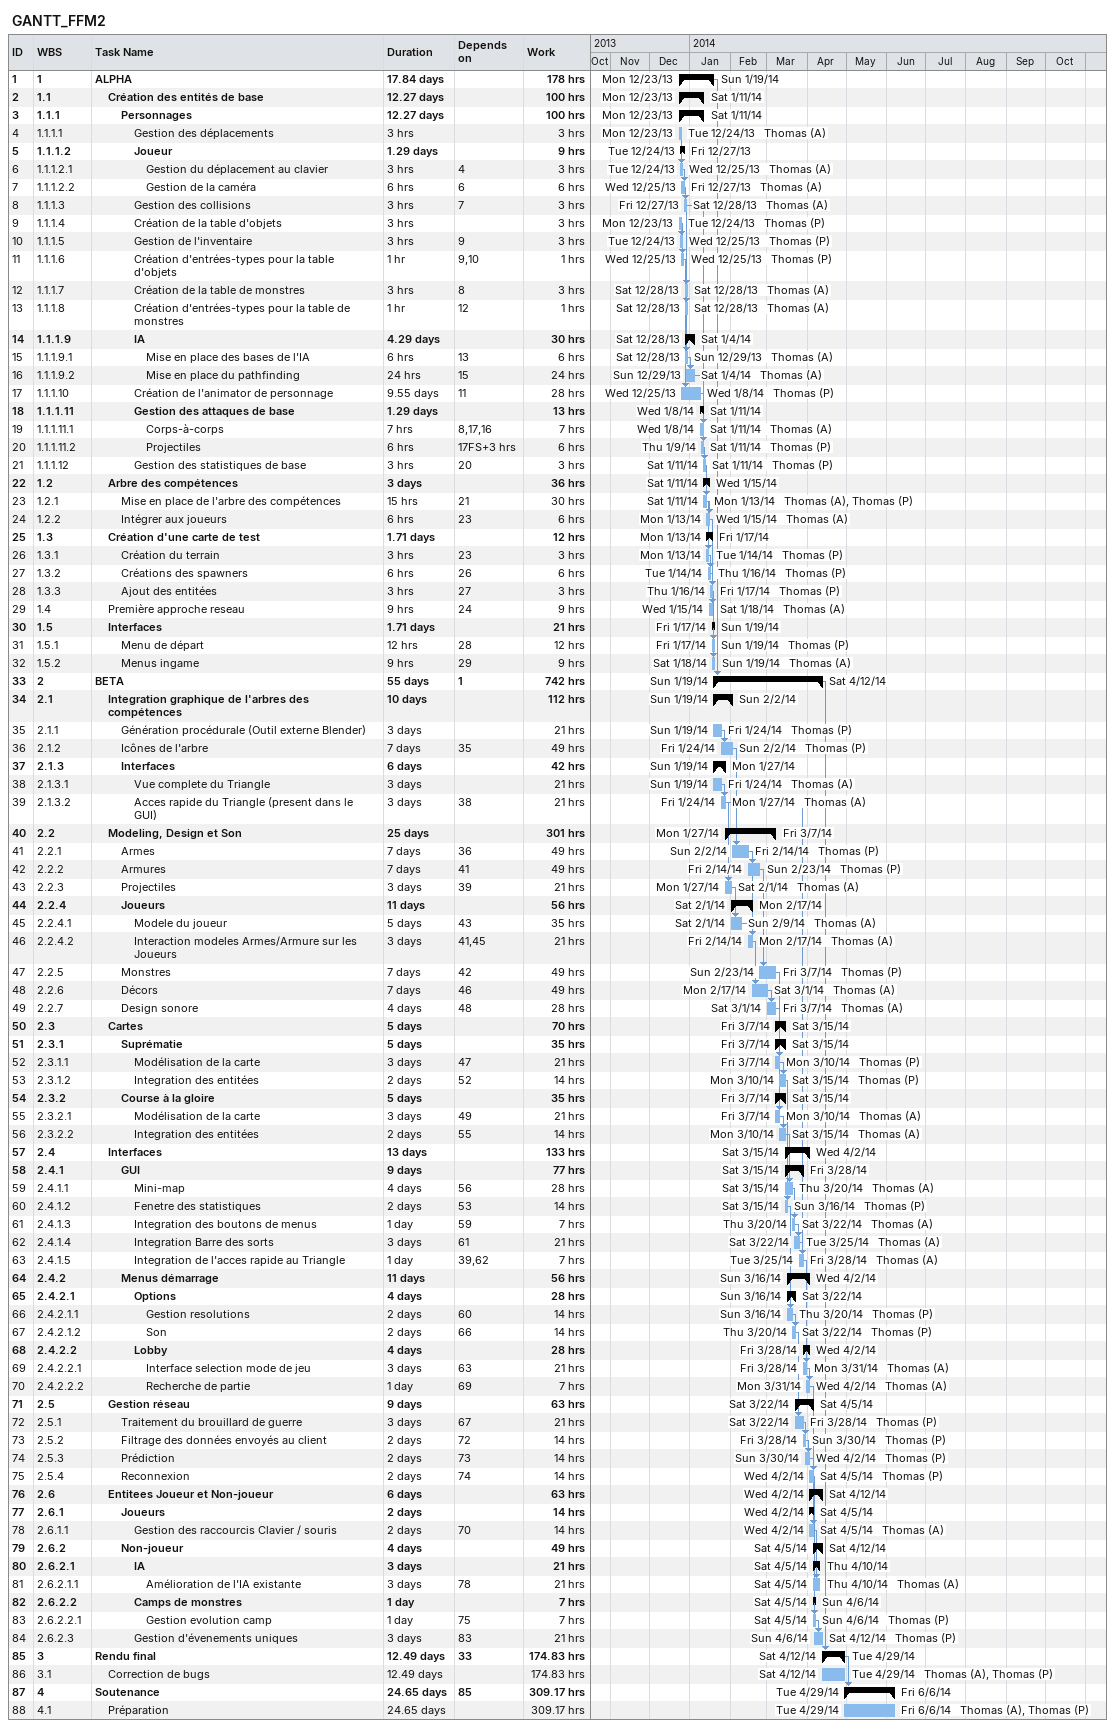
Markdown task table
GANTT_FFM2

| ID | WBS | Task | Duration | Start | Finish | Predecessors | Resources | Work (h) |
|---|---|---|---|---|---|---|---|---|
| 1 | 1 | **ALPHA** | 17.84d | 2013-12-23 | 2014-01-19 |  |  | 178 |
| 2 | 1.1 | **Création des entités de base** | 12.27d | 2013-12-23 | 2014-01-11 |  |  | 100 |
| 3 | 1.1.1 | **Personnages** | 12.27d | 2013-12-23 | 2014-01-11 |  |  | 100 |
| 4 | 1.1.1.1 | Gestion des déplacements | 3h | 2013-12-23 | 2013-12-24 |  | Thomas (A) | 3 |
| 5 | 1.1.1.2 | **Joueur** | 1.29d | 2013-12-24 | 2013-12-27 |  |  | 9 |
| 6 | 1.1.1.2.1 | Gestion du déplacement au clavier | 3h | 2013-12-24 | 2013-12-25 | 4 | Thomas (A) | 3 |
| 7 | 1.1.1.2.2 | Gestion de la caméra | 6h | 2013-12-25 | 2013-12-27 | 6 | Thomas (A) | 6 |
| 8 | 1.1.1.3 | Gestion des collisions | 3h | 2013-12-27 | 2013-12-28 | 7 | Thomas (A) | 3 |
| 9 | 1.1.1.4 | Création de la table d'objets | 3h | 2013-12-23 | 2013-12-24 |  | Thomas (P) | 3 |
| 10 | 1.1.1.5 | Gestion de l'inventaire | 3h | 2013-12-24 | 2013-12-25 | 9 | Thomas (P) | 3 |
| 11 | 1.1.1.6 | Création d'entrées-types pour la table d'objets | 1h | 2013-12-25 | 2013-12-25 | 9, 10 | Thomas (P) | 1 |
| 12 | 1.1.1.7 | Création de la table de monstres | 3h | 2013-12-28 | 2013-12-28 | 8 | Thomas (A) | 3 |
| 13 | 1.1.1.8 | Création d'entrées-types pour la table de monstres | 1h | 2013-12-28 | 2013-12-28 | 12 | Thomas (A) | 1 |
| 14 | 1.1.1.9 | **IA** | 4.29d | 2013-12-28 | 2014-01-04 |  |  | 30 |
| 15 | 1.1.1.9.1 | Mise en place des bases de l'IA | 6h | 2013-12-28 | 2013-12-29 | 13 | Thomas (A) | 6 |
| 16 | 1.1.1.9.2 | Mise en place du pathfinding | 24h | 2013-12-29 | 2014-01-04 | 15 | Thomas (A) | 24 |
| 17 | 1.1.1.10 | Création de l'animator de personnage | 9.55d | 2013-12-25 | 2014-01-08 | 11 | Thomas (P) | 28 |
| 18 | 1.1.1.11 | **Gestion des attaques de base** | 1.29d | 2014-01-08 | 2014-01-11 |  |  | 13 |
| 19 | 1.1.1.11.1 | Corps-à-corps | 7h | 2014-01-08 | 2014-01-11 | 8, 17, 16 | Thomas (A) | 7 |
| 20 | 1.1.1.11.2 | Projectiles | 6h | 2014-01-09 | 2014-01-11 | 17FS+3h | Thomas (P) | 6 |
| 21 | 1.1.1.12 | Gestion des statistiques de base | 3h | 2014-01-11 | 2014-01-11 | 20 | Thomas (P) | 3 |
| 22 | 1.2 | **Arbre des compétences** | 3d | 2014-01-11 | 2014-01-15 |  |  | 36 |
| 23 | 1.2.1 | Mise en place de l'arbre des compétences | 15h | 2014-01-11 | 2014-01-13 | 21 | Thomas (A), Thomas (P) | 30 |
| 24 | 1.2.2 | Intégrer aux joueurs | 6h | 2014-01-13 | 2014-01-15 | 23 | Thomas (A) | 6 |
| 25 | 1.3 | **Création d'une carte de test** | 1.71d | 2014-01-13 | 2014-01-17 |  |  | 12 |
| 26 | 1.3.1 | Création du terrain | 3h | 2014-01-13 | 2014-01-14 | 23 | Thomas (P) | 3 |
| 27 | 1.3.2 | Créations des spawners | 6h | 2014-01-14 | 2014-01-16 | 26 | Thomas (P) | 6 |
| 28 | 1.3.3 | Ajout des entitées | 3h | 2014-01-16 | 2014-01-17 | 27 | Thomas (P) | 3 |
| 29 | 1.4 | Première approche reseau | 9h | 2014-01-15 | 2014-01-18 | 24 | Thomas (A) | 9 |
| 30 | 1.5 | **Interfaces** | 1.71d | 2014-01-17 | 2014-01-19 |  |  | 21 |
| 31 | 1.5.1 | Menu de départ | 12h | 2014-01-17 | 2014-01-19 | 28 | Thomas (P) | 12 |
| 32 | 1.5.2 | Menus ingame | 9h | 2014-01-18 | 2014-01-19 | 29 | Thomas (A) | 9 |
| 33 | 2 | **BETA** | 55d | 2014-01-19 | 2014-04-12 | 1 |  | 742 |
| 34 | 2.1 | **Integration graphique de l'arbres des compétences** | 10d | 2014-01-19 | 2014-02-02 |  |  | 112 |
| 35 | 2.1.1 | Génération procédurale (Outil externe Blender) | 3d | 2014-01-19 | 2014-01-24 |  | Thomas (P) | 21 |
| 36 | 2.1.2 | Icônes de l'arbre | 7d | 2014-01-24 | 2014-02-02 | 35 | Thomas (P) | 49 |
| 37 | 2.1.3 | **Interfaces** | 6d | 2014-01-19 | 2014-01-27 |  |  | 42 |
| 38 | 2.1.3.1 | Vue complete du Triangle | 3d | 2014-01-19 | 2014-01-24 |  | Thomas (A) | 21 |
| 39 | 2.1.3.2 | Acces rapide du Triangle (present dans le GUI) | 3d | 2014-01-24 | 2014-01-27 | 38 | Thomas (A) | 21 |
| 40 | 2.2 | **Modeling, Design et Son** | 25d | 2014-01-27 | 2014-03-07 |  |  | 301 |
| 41 | 2.2.1 | Armes | 7d | 2014-02-02 | 2014-02-14 | 36 | Thomas (P) | 49 |
| 42 | 2.2.2 | Armures | 7d | 2014-02-14 | 2014-02-23 | 41 | Thomas (P) | 49 |
| 43 | 2.2.3 | Projectiles | 3d | 2014-01-27 | 2014-02-01 | 39 | Thomas (A) | 21 |
| 44 | 2.2.4 | **Joueurs** | 11d | 2014-02-01 | 2014-02-17 |  |  | 56 |
| 45 | 2.2.4.1 | Modele du joueur | 5d | 2014-02-01 | 2014-02-09 | 43 | Thomas (A) | 35 |
| 46 | 2.2.4.2 | Interaction modeles Armes/Armure sur les Joueurs | 3d | 2014-02-14 | 2014-02-17 | 41, 45 | Thomas (A) | 21 |
| 47 | 2.2.5 | Monstres | 7d | 2014-02-23 | 2014-03-07 | 42 | Thomas (P) | 49 |
| 48 | 2.2.6 | Décors | 7d | 2014-02-17 | 2014-03-01 | 46 | Thomas (A) | 49 |
| 49 | 2.2.7 | Design sonore | 4d | 2014-03-01 | 2014-03-07 | 48 | Thomas (A) | 28 |
| 50 | 2.3 | **Cartes** | 5d | 2014-03-07 | 2014-03-15 |  |  | 70 |
| 51 | 2.3.1 | **Suprématie** | 5d | 2014-03-07 | 2014-03-15 |  |  | 35 |
| 52 | 2.3.1.1 | Modélisation de la carte | 3d | 2014-03-07 | 2014-03-10 | 47 | Thomas (P) | 21 |
| 53 | 2.3.1.2 | Integration des entitées | 2d | 2014-03-10 | 2014-03-15 | 52 | Thomas (P) | 14 |
| 54 | 2.3.2 | **Course à la gloire** | 5d | 2014-03-07 | 2014-03-15 |  |  | 35 |
| 55 | 2.3.2.1 | Modélisation de la carte | 3d | 2014-03-07 | 2014-03-10 | 49 | Thomas (A) | 21 |
| 56 | 2.3.2.2 | Integration des entitées | 2d | 2014-03-10 | 2014-03-15 | 55 | Thomas (A) | 14 |
| 57 | 2.4 | **Interfaces** | 13d | 2014-03-15 | 2014-04-02 |  |  | 133 |
| 58 | 2.4.1 | **GUI** | 9d | 2014-03-15 | 2014-03-28 |  |  | 77 |
| 59 | 2.4.1.1 | Mini-map | 4d | 2014-03-15 | 2014-03-20 | 56 | Thomas (A) | 28 |
| 60 | 2.4.1.2 | Fenetre des statistiques | 2d | 2014-03-15 | 2014-03-16 | 53 | Thomas (P) | 14 |
| 61 | 2.4.1.3 | Integration des boutons de menus | 1d | 2014-03-20 | 2014-03-22 | 59 | Thomas (A) | 7 |
| 62 | 2.4.1.4 | Integration Barre des sorts | 3d | 2014-03-22 | 2014-03-25 | 61 | Thomas (A) | 21 |
| 63 | 2.4.1.5 | Integration de l'acces rapide au Triangle | 1d | 2014-03-25 | 2014-03-28 | 39, 62 | Thomas (A) | 7 |
| 64 | 2.4.2 | **Menus démarrage** | 11d | 2014-03-16 | 2014-04-02 |  |  | 56 |
| 65 | 2.4.2.1 | **Options** | 4d | 2014-03-16 | 2014-03-22 |  |  | 28 |
| 66 | 2.4.2.1.1 | Gestion resolutions | 2d | 2014-03-16 | 2014-03-20 | 60 | Thomas (P) | 14 |
| 67 | 2.4.2.1.2 | Son | 2d | 2014-03-20 | 2014-03-22 | 66 | Thomas (P) | 14 |
| 68 | 2.4.2.2 | **Lobby** | 4d | 2014-03-28 | 2014-04-02 |  |  | 28 |
| 69 | 2.4.2.2.1 | Interface selection mode de jeu | 3d | 2014-03-28 | 2014-03-31 | 63 | Thomas (A) | 21 |
| 70 | 2.4.2.2.2 | Recherche de partie | 1d | 2014-03-31 | 2014-04-02 | 69 | Thomas (A) | 7 |
| 71 | 2.5 | **Gestion réseau** | 9d | 2014-03-22 | 2014-04-05 |  |  | 63 |
| 72 | 2.5.1 | Traitement du brouillard de guerre | 3d | 2014-03-22 | 2014-03-28 | 67 | Thomas (P) | 21 |
| 73 | 2.5.2 | Filtrage des données envoyés au client | 2d | 2014-03-28 | 2014-03-30 | 72 | Thomas (P) | 14 |
| 74 | 2.5.3 | Prédiction | 2d | 2014-03-30 | 2014-04-02 | 73 | Thomas (P) | 14 |
| 75 | 2.5.4 | Reconnexion | 2d | 2014-04-02 | 2014-04-05 | 74 | Thomas (P) | 14 |
| 76 | 2.6 | **Entitees Joueur et Non-joueur** | 6d | 2014-04-02 | 2014-04-12 |  |  | 63 |
| 77 | 2.6.1 | **Joueurs** | 2d | 2014-04-02 | 2014-04-05 |  |  | 14 |
| 78 | 2.6.1.1 | Gestion des raccourcis Clavier / souris | 2d | 2014-04-02 | 2014-04-05 | 70 | Thomas (A) | 14 |
| 79 | 2.6.2 | **Non-joueur** | 4d | 2014-04-05 | 2014-04-12 |  |  | 49 |
| 80 | 2.6.2.1 | **IA** | 3d | 2014-04-05 | 2014-04-10 |  |  | 21 |
| 81 | 2.6.2.1.1 | Amélioration de l'IA existante | 3d | 2014-04-05 | 2014-04-10 | 78 | Thomas (A) | 21 |
| 82 | 2.6.2.2 | **Camps de monstres** | 1d | 2014-04-05 | 2014-04-06 |  |  | 7 |
| 83 | 2.6.2.2.1 | Gestion evolution camp | 1d | 2014-04-05 | 2014-04-06 | 75 | Thomas (P) | 7 |
| 84 | 2.6.2.3 | Gestion d'évenements uniques | 3d | 2014-04-06 | 2014-04-12 | 83 | Thomas (P) | 21 |
| 85 | 3 | **Rendu final** | 12.49d | 2014-04-12 | 2014-04-29 | 33 |  | 174.83 |
| 86 | 3.1 | Correction de bugs | 12.49d | 2014-04-12 | 2014-04-29 |  | Thomas (A), Thomas (P) | 174.83 |
| 87 | 4 | **Soutenance** | 24.65d | 2014-04-29 | 2014-06-06 | 85 |  | 309.17 |
| 88 | 4.1 | Préparation | 24.65d | 2014-04-29 | 2014-06-06 |  | Thomas (A), Thomas (P) | 309.17 |
